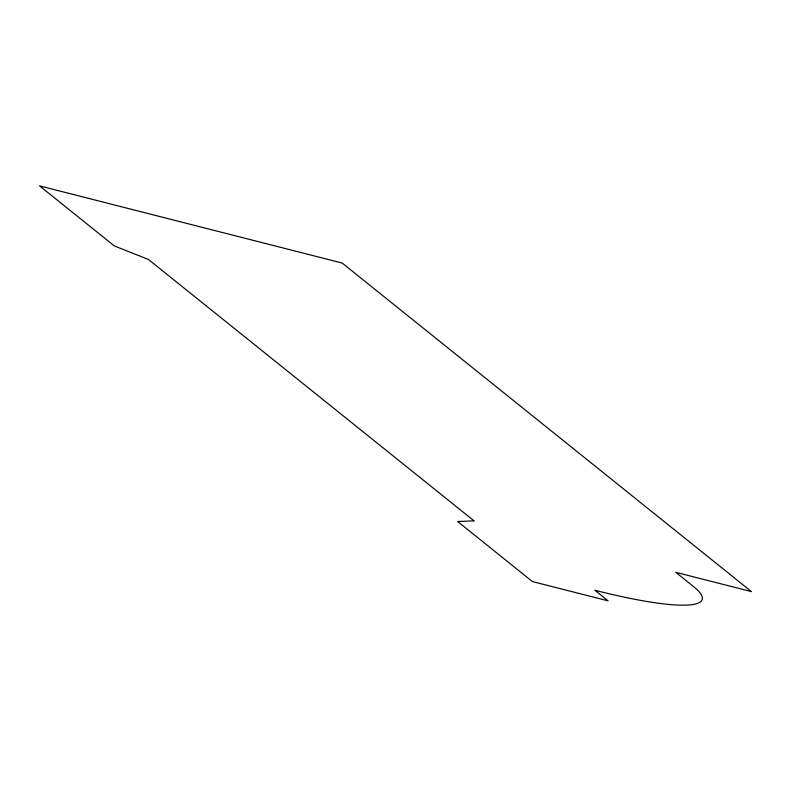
<?xml version="1.0" encoding="UTF-8"?>
<svg xmlns="http://www.w3.org/2000/svg" width="791" height="791" viewBox="0 0 791 791"><rect width="100%" height="100%" fill="white"/><g stroke="black" fill="none" stroke-linecap="round" stroke-linejoin="round"><path stroke-width="1.19" d="M474.046 520.864L457.623 521.506L532.442 581.563L608.091 600.853L594.891 590.254A168.206 26.024 17.9 0 0 693.4 586.447L675.791 572.318L751.45 591.609L342.177 263.047L39.55 185.875L114.359 245.942L148.382 259.438L474.046 520.864"/></g></svg>
